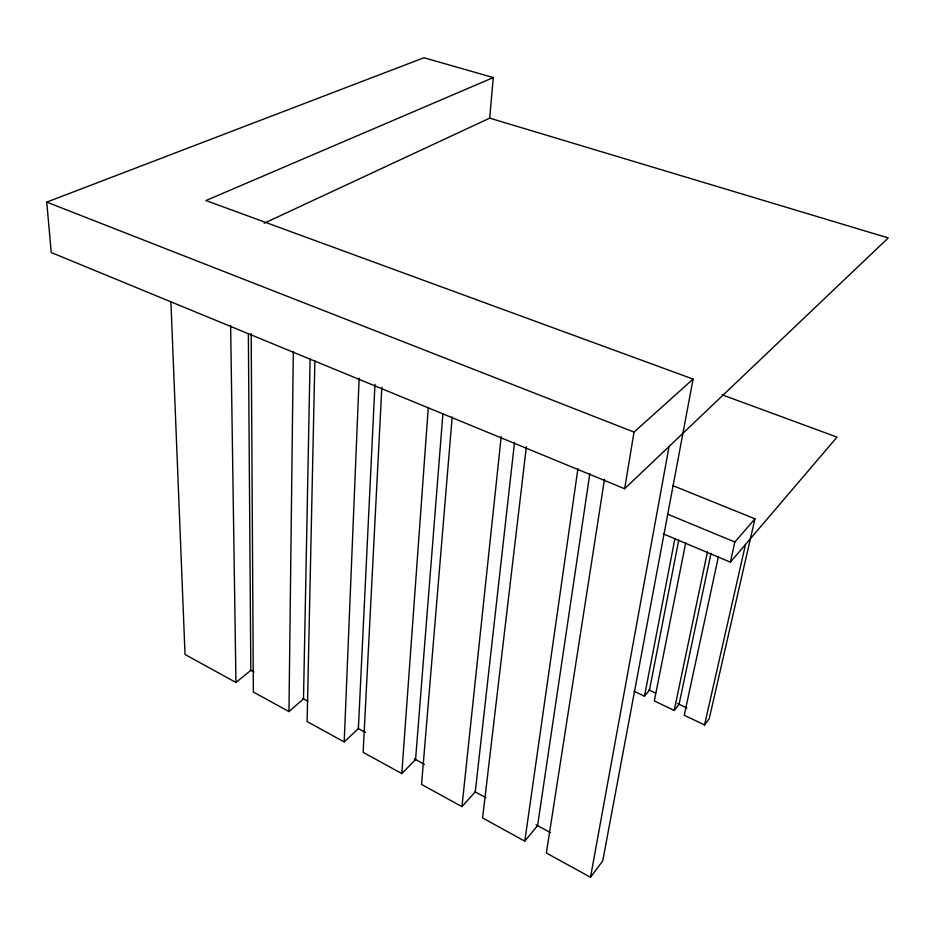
<?xml version="1.0" encoding="UTF-8"?>
<svg xmlns="http://www.w3.org/2000/svg" width="935" height="935" viewBox="0 0 935 935"><rect width="100%" height="100%" fill="white"/><g stroke="black" fill="none" stroke-linecap="round" stroke-linejoin="round"><path stroke-width="1.4" d="M251.188 333.608L253.373 692.04L288.962 711.582L293.31 351.911M310.116 358.666L303.501 698.889L288.962 711.582M314.885 360.536L307.112 721.563L344.197 741.934L358.374 728.599L374.958 384.355M344.197 741.934L359.145 378.243M381.831 387.324L363.131 752.336L401.805 773.584L415.572 759.582L442.886 414.041M401.805 773.584L428.288 407.415M452.166 416.975L421.556 784.442L461.948 806.624L475.26 791.898L514.519 442.477M489.706 118.137L493.283 77.57L423.952 57.748L46.75 202.112L51.238 252.52L624.65 488.748L888.25 237.934L489.706 118.137L264.208 223.208M461.948 806.624L501.195 436.61M526.37 446.696L482.577 817.961L524.78 841.149L537.578 825.652L589.821 473.659M524.78 841.149L577.912 468.68M604.478 479.328L546.356 853L590.499 877.252L602.724 860.936L693.092 379.084L205.934 200.546L493.283 77.57M624.65 488.748L634.024 432.099L693.092 379.084M590.499 877.252L669.074 446.474M634.082 691.234L644.484 696.213L674.941 538.455M678.74 540.068L649.463 690.182L644.484 696.213M685.717 542.814L654.325 700.923L674.205 710.448L679.067 704.265L710.986 553.391M674.205 710.448L707.444 551.954M718.466 556.407L684.245 715.252L704.534 724.964L709.268 718.641L754.954 518.82L672.592 485.51M663.16 533.815L730.387 562.157L734.852 542.019L754.954 518.82M704.534 724.964L745.511 544.427M730.387 562.157L837.024 437.124L722.124 394.815M170.895 301.514L185.036 654.488L235.947 682.456L250.814 670.348L248.359 333.959M46.75 202.112L634.024 432.099M667.648 514.157L734.852 542.019M648.797 689.866L655.599 693.092M677.711 703.623L686.921 708.005M250.183 670.009L254.028 672.09M302.741 698.468L307.872 701.25M357.871 728.33L365.562 732.491M414.275 758.869L424.525 764.433M474.524 791.501L486.06 797.754M536.059 824.834L550.166 832.466M230.629 325.392L235.947 682.456"/></g></svg>
